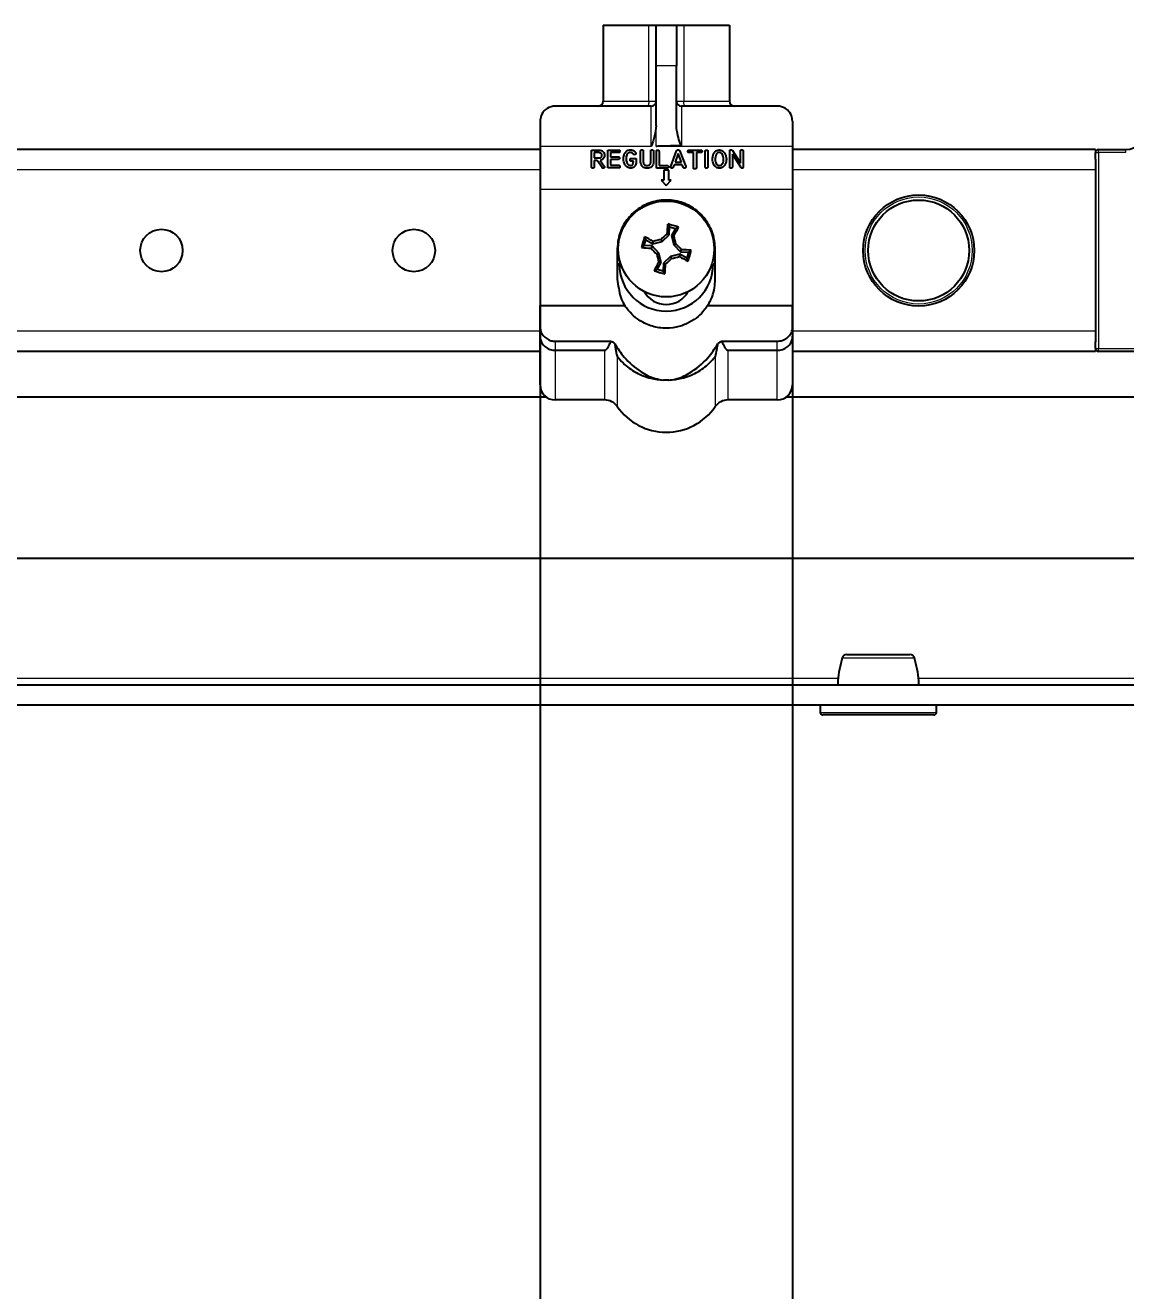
# Model space of a CAD drawing. Header units: millimetres. Extents: x -1085 to 3058, y -2404 to 1219.
# Drawn here: x -532.6 to -423.6, y -1610.3 to -1485 of the extents above; entities that cross this region are included whole.
import ezdxf

# ---------------------------------------------------------------- set-up
doc = ezdxf.new("R2010")
doc.units = ezdxf.units.MM
doc.layers.add('FORMAT', color=7, linetype='Continuous')
doc.styles.add('SLDTEXTSTYLE0', font='TXT', dxfattribs={"width": 0.75})
doc.dimstyles.new('SLDDIMSTYLE0', dxfattribs={"dimtxt": 20, "dimasz": 10, "dimexe": 0, "dimexo": 0.0625, "dimgap": 5, "dimtad": 2, "dimdec": 1, "dimrnd": 1e-09, "dimzin": 12, "dimdsep": 46, "dimtxsty": 'SLDTEXTSTYLE0', "dimsah": 1, "dimcen": 0.09, "dimadec": 0, "dimazin": 3, "dimtfac": 1, "dimtofl": 0, "dimtmove": 0, "dimatfit": 3, "dimfxl": 0, "dimfrac": 2, "dimtolj": 1, "dimtzin": 12, "dimarcsym": 0})

# ---------------------------------------------------------------- blocks, each defined once
blk = doc.blocks.new('_D_6')
at = {"layer": 'FORMAT'}
for p, q in [((-456.59, -1512.78), (-456.59, -1882.81)), ((-346.09, -1552.33), (-346.09, -1882.81)), ((-346.09, -1881.81), (-456.59, -1881.81))]:
    blk.add_line(p, q, dxfattribs=at)
for points in [[(-456.59, -1881.81), (-446.59, -1883.35), (-446.59, -1880.27)], [(-346.09, -1881.81), (-356.09, -1880.27), (-356.09, -1883.35)]]:
    blk.add_solid(points, dxfattribs=at)
at = {"layer": 'FORMAT', "insert": (-434.59, -1856.03), "char_height": 20, "attachment_point": 1, "style": 'SLDTEXTSTYLE0'}
blk.add_mtext('110,5', dxfattribs=at)
blk = doc.blocks.new('_D_7')
at = {"layer": 'FORMAT'}
for p, q in [((-481.59, -1512.78), (-481.59, -1882.81)), ((-456.59, -1512.78), (-456.59, -1882.81)), ((-481.59, -1881.81), (-524.49, -1881.81)), ((-481.59, -1881.81), (-456.59, -1881.81))]:
    blk.add_line(p, q, dxfattribs=at)
for points in [[(-481.59, -1881.81), (-471.59, -1883.35), (-471.59, -1880.27)], [(-456.59, -1881.81), (-466.59, -1880.27), (-466.59, -1883.35)]]:
    blk.add_solid(points, dxfattribs=at)
at = {"layer": 'FORMAT', "insert": (-524.49, -1856.03), "char_height": 20, "attachment_point": 1, "style": 'SLDTEXTSTYLE0'}
blk.add_mtext('25', dxfattribs=at)

msp = doc.modelspace()

# ---------------------------------------------------------------- linework, layer by layer
at = {"color": 7, "linetype": 'Continuous', "lineweight": 25}
for p, q in [((-475.34, -1485.02), (-475.34, -1492.52)), ((-475.34, -1485.02), (-470.81, -1485.02)), ((-470.81, -1485.02), (-470.09, -1485.02)), ((-470.09, -1485.02), (-468.09, -1485.02)), ((-470.09, -1489.02), (-470.09, -1485.02)), ((-468.09, -1485.02), (-468.09, -1489.02)), ((-468.09, -1485.02), (-467.36, -1485.02)), ((-467.36, -1485.02), (-462.84, -1485.02)), ((-462.84, -1485.02), (-462.84, -1492.52)), ((-470.09, -1494.96), (-470.09, -1489.02)), ((-468.09, -1494.96), (-468.09, -1489.02)), ((-470.59, -1493.02), (-480.09, -1493.02)), ((-458.09, -1493.02), (-467.59, -1493.02)), ((-481.59, -1494.52), (-481.59, -1497.02)), ((-456.59, -1494.52), (-456.59, -1497.02)), ((-481.59, -1497.32), (-661.59, -1497.32)), ((-481.59, -1497.02), (-481.59, -1501.27)), ((-476.5, -1499.03), (-476.5, -1497.37)), ((-476.5, -1497.37), (-475.74, -1497.37)), ((-474.89, -1499.14), (-474.89, -1497.37)), ((-474.89, -1497.37), (-473.83, -1497.37)), ((-471.63, -1498.56), (-471.63, -1497.48)), ((-471.37, -1497.48), (-471.37, -1498.56)), ((-470.62, -1498.54), (-470.62, -1497.48)), ((-470.36, -1497.48), (-470.36, -1498.54)), ((-470.07, -1499.17), (-470.07, -1497.51)), ((-469.81, -1497.51), (-469.81, -1498.9)), ((-468.65, -1498.99), (-468.07, -1497.46)), ((-467.75, -1497.48), (-467.16, -1498.99)), ((-466.82, -1497.37), (-465.7, -1497.37)), ((-465.23, -1499.03), (-465.23, -1497.5)), ((-464.96, -1497.5), (-464.96, -1499.03)), ((-462.81, -1499.03), (-462.81, -1497.47)), ((-462.54, -1497.43), (-461.73, -1498.66)), ((-461.73, -1498.66), (-461.73, -1497.48)), ((-461.47, -1497.48), (-461.47, -1499.04)), ((-456.59, -1497.02), (-456.59, -1501.27)), ((-426.59, -1497.32), (-456.59, -1497.32)), ((-426.59, -1497.32), (-426.59, -1497.62)), ((-426.29, -1497.32), (-423.59, -1497.32)), ((-475.74, -1497.63), (-476.23, -1497.63)), ((-476.23, -1497.63), (-476.23, -1498.14)), ((-476.23, -1498.14), (-475.64, -1498.14)), ((-475.94, -1498.4), (-476.23, -1498.4)), ((-476.23, -1498.4), (-476.23, -1499.03)), ((-475.45, -1499.11), (-475.94, -1498.4)), ((-475.64, -1498.4), (-475.23, -1498.97)), ((-473.83, -1497.63), (-474.63, -1497.63)), ((-474.63, -1497.63), (-474.63, -1498.04)), ((-474.63, -1498.04), (-473.88, -1498.04)), ((-473.88, -1498.31), (-474.63, -1498.31)), ((-474.63, -1498.31), (-474.63, -1498.88)), ((-472.35, -1498.47), (-472.56, -1498.47)), ((-472.55, -1498.21), (-472.06, -1498.21)), ((-472.06, -1498.21), (-472.06, -1498.51)), ((-467.91, -1497.7), (-468.22, -1498.57)), ((-468.22, -1498.57), (-467.59, -1498.57)), ((-467.59, -1498.57), (-467.91, -1497.7)), ((-466.4, -1497.63), (-466.82, -1497.63)), ((-466.4, -1499.1), (-466.4, -1497.63)), ((-465.7, -1497.63), (-466.09, -1497.63)), ((-466.09, -1497.63), (-466.09, -1499.1)), ((-461.71, -1499.06), (-462.54, -1497.79)), ((-462.54, -1497.79), (-462.54, -1499.03)), ((-426.59, -1498.26), (-426.59, -1497.62)), ((-426.59, -1498.26), (-426.59, -1499.32)), ((-473.83, -1499.14), (-474.89, -1499.14)), ((-474.63, -1498.88), (-473.83, -1498.88)), ((-469.01, -1499.17), (-470.07, -1499.17)), ((-469.81, -1498.9), (-469.01, -1498.9)), ((-469.34, -1499.37), (-469.34, -1500.37)), ((-468.84, -1499.37), (-469.34, -1499.37)), ((-468.84, -1500.37), (-468.84, -1499.37)), ((-468.31, -1498.83), (-468.4, -1499.08)), ((-467.5, -1498.83), (-468.31, -1498.83)), ((-467.4, -1499.07), (-467.5, -1498.83)), ((-426.59, -1499.32), (-426.59, -1515.32)), ((-481.59, -1501.27), (-481.59, -1512.77)), ((-469.59, -1500.37), (-469.09, -1500.87)), ((-469.34, -1500.37), (-469.59, -1500.37)), ((-469.09, -1500.87), (-468.59, -1500.37)), ((-468.59, -1500.37), (-468.84, -1500.37)), ((-456.59, -1501.27), (-456.59, -1512.77)), ((-468.76, -1504.96), (-468.95, -1504.7)), ((-468.79, -1505.76), (-468.76, -1504.96)), ((-468.76, -1504.96), (-468.18, -1505.13)), ((-468.18, -1505.13), (-467.87, -1505.01)), ((-471.29, -1506.84), (-471.12, -1506.26)), ((-471.12, -1506.26), (-471.24, -1505.96)), ((-471.12, -1506.26), (-470.43, -1506.66)), ((-469.49, -1506.43), (-469.61, -1506.22)), ((-469.49, -1506.43), (-468.79, -1505.76)), ((-468.79, -1505.76), (-469.01, -1505.66)), ((-468.18, -1505.13), (-468.58, -1505.82)), ((-468.58, -1505.82), (-468.35, -1506.76)), ((-468.58, -1505.82), (-468.34, -1505.86)), ((-473.94, -1507.17), (-473.94, -1510.17)), ((-471.29, -1506.84), (-471.55, -1507.03)), ((-470.49, -1506.87), (-471.29, -1506.84)), ((-470.49, -1506.87), (-470.59, -1507.09)), ((-469.82, -1507.57), (-470.49, -1506.87)), ((-470.43, -1506.66), (-470.4, -1506.42)), ((-470.43, -1506.66), (-469.49, -1506.43)), ((-468.35, -1506.76), (-468.14, -1506.65)), ((-468.35, -1506.76), (-467.68, -1507.46)), ((-467.68, -1507.46), (-467.58, -1507.24)), ((-467.68, -1507.46), (-466.88, -1507.5)), ((-466.88, -1507.5), (-467.05, -1508.08)), ((-466.88, -1507.5), (-466.62, -1507.31)), ((-464.24, -1510.17), (-464.24, -1507.17)), ((-473.74, -1508.67), (-473.94, -1508.67)), ((-469.82, -1507.57), (-470.03, -1507.69)), ((-469.99, -1509.2), (-469.59, -1508.51)), ((-469.59, -1508.51), (-469.83, -1508.48)), ((-469.59, -1508.51), (-469.82, -1507.57)), ((-469.38, -1508.58), (-469.41, -1509.37)), ((-468.68, -1507.9), (-469.38, -1508.58)), ((-469.38, -1508.58), (-469.16, -1508.68)), ((-467.74, -1507.67), (-468.68, -1507.9)), ((-468.68, -1507.9), (-468.57, -1508.12)), ((-467.74, -1507.67), (-467.77, -1507.92)), ((-467.05, -1508.08), (-467.74, -1507.67)), ((-467.05, -1508.08), (-466.93, -1508.38)), ((-464.24, -1508.67), (-464.44, -1508.67)), ((-469.99, -1509.2), (-470.3, -1509.32)), ((-469.41, -1509.37), (-469.99, -1509.2)), ((-469.41, -1509.37), (-469.22, -1509.64)), ((-481.59, -1514.91), (-481.59, -1512.77)), ((-481.59, -1512.77), (-473.18, -1512.77)), ((-465, -1512.77), (-456.59, -1512.77)), ((-456.59, -1514.91), (-456.59, -1512.77)), ((-481.59, -1515.82), (-481.59, -1514.91)), ((-456.59, -1514.91), (-456.59, -1515.82)), ((-481.59, -1520.62), (-481.59, -1515.82)), ((-480.09, -1516.31), (-474.57, -1516.31)), ((-463.61, -1516.31), (-458.09, -1516.31)), ((-456.59, -1515.82), (-456.59, -1520.62)), ((-426.59, -1515.32), (-426.59, -1516.37)), ((-481.59, -1517.32), (-661.59, -1517.32)), ((-480.09, -1517.2), (-475.18, -1517.2)), ((-463, -1517.2), (-458.09, -1517.2)), ((-426.59, -1517.32), (-456.59, -1517.32)), ((-426.59, -1517.02), (-426.59, -1516.37)), ((-426.59, -1517.02), (-426.59, -1517.32)), ((-401.89, -1517.32), (-426.29, -1517.32)), ((-687.09, -1521.82), (-480.99, -1521.82)), ((-475.18, -1522.12), (-480.09, -1522.12)), ((-458.09, -1522.12), (-463, -1522.12)), ((-457.19, -1521.82), (-362.21, -1521.82)), ((-354.09, -1537.82), (-687.09, -1537.82)), ((-738.79, -1550.32), (-348.39, -1550.32)), ((-738.79, -1552.32), (-348.39, -1552.32)), ((-453.84, -1552.32), (-453.84, -1553.07)), ((-442.34, -1553.07), (-442.34, -1552.32)), ((-442.59, -1553.32), (-453.59, -1553.32))]:
    msp.add_line(p, q, dxfattribs=at)
at = {"color": 8, "linetype": 'Continuous', "lineweight": 18}
for p, q in [((-470.81, -1492.52), (-470.81, -1485.02)), ((-467.36, -1485.02), (-467.36, -1492.52)), ((-468.09, -1489.02), (-470.09, -1489.02)), ((-475.34, -1492.52), (-470.81, -1492.52)), ((-470.81, -1492.52), (-470.09, -1492.52)), ((-470.59, -1497.02), (-470.59, -1493.02)), ((-468.09, -1492.52), (-467.36, -1492.52)), ((-467.59, -1493.02), (-467.59, -1496.95)), ((-467.36, -1492.52), (-462.84, -1492.52)), ((-470.09, -1497.02), (-470.09, -1494.96)), ((-470.59, -1497.02), (-481.59, -1497.02)), ((-456.59, -1497.02), (-470.09, -1497.02)), ((-426.29, -1497.62), (-426.29, -1497.32)), ((-423.59, -1497.32), (-423.59, -1497.62)), ((-426.59, -1497.62), (-426.29, -1497.62)), ((-423.59, -1497.62), (-426.29, -1497.62)), ((-426.29, -1497.62), (-426.29, -1517.02)), ((-481.59, -1499.32), (-661.59, -1499.32)), ((-426.59, -1499.32), (-456.59, -1499.32)), ((-456.59, -1501.27), (-481.59, -1501.27)), ((-481.59, -1515.32), (-661.59, -1515.32)), ((-480.09, -1516.31), (-480.09, -1517.2)), ((-458.09, -1517.2), (-458.09, -1516.31)), ((-426.59, -1515.32), (-456.59, -1515.32)), ((-480.09, -1517.2), (-480.09, -1522.12)), ((-475.18, -1522.12), (-475.18, -1517.2)), ((-463, -1517.2), (-463, -1522.12)), ((-458.09, -1522.12), (-458.09, -1517.2)), ((-426.59, -1517.02), (-426.29, -1517.02)), ((-426.29, -1517.02), (-401.89, -1517.02)), ((-426.29, -1517.32), (-426.29, -1517.02)), ((-473.94, -1517.8), (-473.94, -1522.77)), ((-464.23, -1522.77), (-464.23, -1517.8)), ((-452.06, -1549.72), (-635.11, -1549.72)), ((-348.69, -1549.72), (-444.11, -1549.72)), ((-453.84, -1553.07), (-442.34, -1553.07))]:
    msp.add_line(p, q, dxfattribs=at)
at = {"color": 8, "linetype": 'Continuous', "lineweight": 18, "flags": 128}
for points in [[(-470.81, -1492.52), (-470.81, -1492.62), (-470.82, -1492.71), (-470.84, -1492.8), (-470.85, -1492.87), (-470.87, -1492.93), (-470.9, -1492.98), (-470.92, -1493.01), (-470.95, -1493.02)], [(-467.23, -1493.02), (-467.25, -1493.01), (-467.28, -1492.98), (-467.3, -1492.93), (-467.32, -1492.87), (-467.34, -1492.8), (-467.35, -1492.71), (-467.36, -1492.62), (-467.36, -1492.52)]]:
    msp.add_lwpolyline(points, dxfattribs=at)
at = {"color": 7, "linetype": 'Continuous', "lineweight": 25}
for centre, radius in [((-469.09, -1507.17), 4.75), ((-444.09, -1507.32), 5.5), ((-444.09, -1507.32), 5), ((-519.09, -1507.32), 2.1), ((-494.09, -1507.32), 2.1)]:
    msp.add_circle(centre, radius, dxfattribs=at)
at = {"color": 8, "linetype": 'Continuous', "lineweight": 18}
msp.add_circle((-444.09, -1507.32), 5.3, dxfattribs=at)
at = {"color": 7, "linetype": 'Continuous', "lineweight": 25}
for centre, radius, start, end in [((-475.84, -1492.52), 0.5, 270, 0), ((-470.59, -1492.52), 0.5, 270, 0), ((-467.59, -1492.52), 0.5, 180, 270), ((-462.34, -1492.52), 0.5, 180, 270), ((-423.59, -1495.32), 2, 270, 0), ((-426.29, -1497.62), 0.3, 90, 180), ((-400.09, -1509.73), 69.05, 175.8232, 176.6231), ((-489.38, -1576.73), 74.88, 73.3093, 74.166), ((-528.64, -1472.23), 69.05, 330.8523, 331.6521), ((-399.52, -1527.46), 74.88, 163.3093, 164.166), ((-504.03, -1566.72), 69.05, 60.8523, 61.6521), ((-451.38, -1579.6), 75.61, 103.9464, 104.5642), ((-417.53, -1561.04), 75.61, 132.9111, 133.5289), ((-541.52, -1524.87), 75.61, 13.9464, 14.5642), ((-466.53, -1438.17), 69.05, 265.8232, 266.6231), ((-415.22, -1455.61), 75.61, 222.9111, 223.5289), ((-522.96, -1558.72), 75.61, 42.9111, 43.5289), ((-471.65, -1576.17), 69.05, 85.8232, 86.6231), ((-538.65, -1486.88), 74.88, 343.3093, 344.166), ((-469.09, -1508.67), 4.65, 180, 0), ((-409.53, -1542.11), 69.05, 150.8523, 151.6521), ((-396.65, -1489.47), 75.61, 193.9464, 194.5642), ((-538.09, -1504.61), 69.05, 355.8232, 356.6231), ((-520.64, -1453.3), 75.61, 312.9111, 313.5289), ((-486.79, -1434.74), 75.61, 283.9464, 284.5642), ((-434.15, -1447.61), 69.05, 240.8523, 241.6521), ((-448.79, -1437.6), 74.88, 253.3093, 254.166), ((-469.09, -1510.17), 2.5, 209.1291, 330.7764), ((-426.29, -1517.02), 0.3, 180, 270), ((-480.09, -1520.62), 1.5, 180, 270), ((-458.09, -1520.62), 1.5, 270, 0), ((-475.18, -1523.62), 1.5, 34.5604, 90), ((-463, -1523.62), 1.5, 90, 145.4396), ((-469.09, -1519.42), 5.9, 214.5604, 325.4396), ((-451.2, -1547.82), 0.5, 89.9982, 165.4001), ((-444.97, -1547.82), 0.5, 15.316, 90.0228), ((-453.59, -1553.07), 0.25, 180, 270), ((-442.59, -1553.07), 0.25, 270, 0)]:
    msp.add_arc(centre, radius, start, end, dxfattribs=at)
msp.add_ellipse((14959.09, -1497.02), major_axis=(15429.18, 0), ratio=0.000259, start_param=3.123591, end_param=3.141593, dxfattribs=at)
for points, knots in [([(-480.09, -1493.02), (-480.09, -1493.02), (-480.16, -1493.02), (-480.51, -1493.04), (-481.04, -1493.28), (-481.51, -1493.86), (-481.56, -1494.33), (-481.59, -1494.52)], [0, 0, 0, 0, 0.003231, 0.101221, 0.514725, 0.80586, 1, 1, 1, 1]), ([(-456.59, -1494.52), (-456.61, -1494.33), (-456.67, -1493.86), (-457.14, -1493.28), (-457.67, -1493.04), (-458.02, -1493.02), (-458.09, -1493.02), (-458.09, -1493.02)], [0, 0, 0, 0, 0.19414, 0.485275, 0.898779, 0.996769, 1, 1, 1, 1]), ([(-470.09, -1494.96), (-470.13, -1495.29), (-470.21, -1496), (-470.46, -1496.66), (-470.59, -1497.01), (-470.59, -1497.02)], [0, 0, 0, 0, 0.475461, 0.994056, 1, 1, 1, 1]), ([(-467.59, -1496.95), (-467.59, -1496.95), (-467.59, -1496.95), (-467.6, -1496.94), (-467.61, -1496.92), (-467.65, -1496.84), (-467.77, -1496.51), (-467.99, -1495.88), (-468.05, -1495.28), (-468.09, -1494.96)], [0, 0, 0, 0, 0.00167, 0.003889, 0.009531, 0.034361, 0.132751, 0.526214, 1, 1, 1, 1]), ([(-475.74, -1497.37), (-475.66, -1497.38), (-475.52, -1497.39), (-475.41, -1497.47), (-475.37, -1497.51)], [0, 0, 0, 0, 0.559747, 1, 1, 1, 1]), ([(-475.37, -1497.51), (-475.31, -1497.57), (-475.22, -1497.68), (-475.21, -1497.83), (-475.2, -1497.89)], [0, 0, 0, 0, 0.558947, 1, 1, 1, 1]), ([(-473.83, -1497.37), (-473.8, -1497.37), (-473.76, -1497.37), (-473.7, -1497.4), (-473.68, -1497.45), (-473.67, -1497.49), (-473.67, -1497.5)], [0, 0, 0, 0, 0.280872, 0.559701, 0.779382, 1, 1, 1, 1]), ([(-473.67, -1497.5), (-473.68, -1497.52), (-473.68, -1497.57), (-473.74, -1497.63), (-473.79, -1497.63), (-473.83, -1497.63)], [0, 0, 0, 0, 0.281053, 0.559663, 1, 1, 1, 1]), ([(-473.13, -1497.6), (-473.06, -1497.52), (-472.92, -1497.37), (-472.73, -1497.35), (-472.64, -1497.35)], [0, 0, 0, 0, 0.5592171, 1, 1, 1, 1]), ([(-472.64, -1497.35), (-472.57, -1497.35), (-472.45, -1497.35), (-472.34, -1497.41), (-472.29, -1497.44)], [0, 0, 0, 0, 0.560514, 1, 1, 1, 1]), ([(-472.29, -1497.44), (-472.26, -1497.47), (-472.19, -1497.52), (-472.15, -1497.59), (-472.13, -1497.62)], [0, 0, 0, 0, 0.559542, 1, 1, 1, 1]), ([(-471.63, -1497.48), (-471.63, -1497.46), (-471.63, -1497.42), (-471.6, -1497.37), (-471.55, -1497.35), (-471.52, -1497.35), (-471.51, -1497.35)], [0, 0, 0, 0, 0.280849, 0.55949, 0.779158, 1, 1, 1, 1]), ([(-471.51, -1497.35), (-471.49, -1497.35), (-471.45, -1497.35), (-471.39, -1497.38), (-471.37, -1497.43), (-471.37, -1497.46), (-471.37, -1497.48)], [0, 0, 0, 0, 0.2809103, 0.559174, 0.7791663, 1, 1, 1, 1]), ([(-470.62, -1497.48), (-470.62, -1497.46), (-470.62, -1497.42), (-470.59, -1497.37), (-470.55, -1497.35), (-470.52, -1497.35), (-470.5, -1497.35)], [0, 0, 0, 0, 0.2809002, 0.5594983, 0.7791483, 1, 1, 1, 1]), ([(-470.5, -1497.35), (-470.48, -1497.35), (-470.44, -1497.35), (-470.39, -1497.38), (-470.36, -1497.43), (-470.36, -1497.46), (-470.36, -1497.48)], [0, 0, 0, 0, 0.280888, 0.559023, 0.779155, 1, 1, 1, 1]), ([(-470.07, -1497.51), (-470.07, -1497.49), (-470.07, -1497.45), (-470.04, -1497.4), (-470, -1497.37), (-469.97, -1497.37), (-469.95, -1497.37)], [0, 0, 0, 0, 0.2809124, 0.5594047, 0.7791083, 1, 1, 1, 1]), ([(-469.95, -1497.37), (-469.93, -1497.37), (-469.89, -1497.37), (-469.83, -1497.41), (-469.81, -1497.46), (-469.81, -1497.49), (-469.81, -1497.51)], [0, 0, 0, 0, 0.280813, 0.559099, 0.77917, 1, 1, 1, 1]), ([(-468.07, -1497.46), (-468.07, -1497.44), (-468.05, -1497.4), (-468, -1497.36), (-467.96, -1497.35), (-467.93, -1497.35)], [0, 0, 0, 0, 0.281465, 0.561772, 1, 1, 1, 1]), ([(-467.93, -1497.35), (-467.9, -1497.35), (-467.86, -1497.35), (-467.79, -1497.39), (-467.77, -1497.44), (-467.75, -1497.48)], [0, 0, 0, 0, 0.281226, 0.561522, 1, 1, 1, 1]), ([(-466.95, -1497.5), (-466.95, -1497.48), (-466.95, -1497.44), (-466.92, -1497.39), (-466.87, -1497.37), (-466.83, -1497.37), (-466.82, -1497.37)], [0, 0, 0, 0, 0.280713, 0.558701, 0.779045, 1, 1, 1, 1]), ([(-466.82, -1497.63), (-466.84, -1497.63), (-466.88, -1497.63), (-466.93, -1497.6), (-466.95, -1497.55), (-466.95, -1497.52), (-466.95, -1497.5)], [0, 0, 0, 0, 0.28076, 0.558821, 0.778915, 1, 1, 1, 1]), ([(-465.7, -1497.37), (-465.68, -1497.37), (-465.63, -1497.37), (-465.58, -1497.4), (-465.54, -1497.45), (-465.54, -1497.48), (-465.54, -1497.5)], [0, 0, 0, 0, 0.280951, 0.559967, 0.779431, 1, 1, 1, 1]), ([(-465.54, -1497.5), (-465.54, -1497.52), (-465.55, -1497.57), (-465.61, -1497.63), (-465.66, -1497.63), (-465.7, -1497.63)], [0, 0, 0, 0, 0.281019, 0.559679, 1, 1, 1, 1]), ([(-465.23, -1497.5), (-465.23, -1497.48), (-465.23, -1497.44), (-465.2, -1497.4), (-465.15, -1497.37), (-465.12, -1497.37), (-465.11, -1497.37)], [0, 0, 0, 0, 0.280828, 0.559417, 0.779393, 1, 1, 1, 1]), ([(-465.11, -1497.37), (-465.09, -1497.37), (-465.05, -1497.37), (-464.99, -1497.4), (-464.97, -1497.45), (-464.97, -1497.49), (-464.96, -1497.5)], [0, 0, 0, 0, 0.280765, 0.559178, 0.779175, 1, 1, 1, 1]), ([(-464.34, -1497.64), (-464.27, -1497.55), (-464.15, -1497.39), (-463.95, -1497.36), (-463.86, -1497.35)], [0, 0, 0, 0, 0.560137, 1, 1, 1, 1]), ([(-463.86, -1497.35), (-463.8, -1497.35), (-463.68, -1497.36), (-463.49, -1497.45), (-463.39, -1497.57), (-463.33, -1497.64)], [0, 0, 0, 0, 0.280496, 0.560765, 1, 1, 1, 1]), ([(-462.81, -1497.47), (-462.81, -1497.45), (-462.8, -1497.42), (-462.78, -1497.37), (-462.73, -1497.35), (-462.7, -1497.35), (-462.69, -1497.35)], [0, 0, 0, 0, 0.280941, 0.5591137, 0.7790892, 1, 1, 1, 1]), ([(-462.69, -1497.35), (-462.67, -1497.35), (-462.64, -1497.35), (-462.58, -1497.37), (-462.55, -1497.41), (-462.54, -1497.43)], [0, 0, 0, 0, 0.280638, 0.560877, 1, 1, 1, 1]), ([(-461.73, -1497.48), (-461.73, -1497.46), (-461.73, -1497.42), (-461.7, -1497.37), (-461.65, -1497.35), (-461.62, -1497.35), (-461.61, -1497.35)], [0, 0, 0, 0, 0.280888, 0.559482, 0.77927, 1, 1, 1, 1]), ([(-461.61, -1497.35), (-461.59, -1497.35), (-461.55, -1497.35), (-461.49, -1497.38), (-461.47, -1497.43), (-461.47, -1497.46), (-461.47, -1497.48)], [0, 0, 0, 0, 0.280836, 0.55925, 0.779182, 1, 1, 1, 1]), ([(-475.55, -1497.7), (-475.58, -1497.68), (-475.64, -1497.64), (-475.71, -1497.64), (-475.74, -1497.63)], [0, 0, 0, 0, 0.559136, 1, 1, 1, 1]), ([(-475.64, -1498.14), (-475.62, -1498.13), (-475.58, -1498.13), (-475.55, -1498.1), (-475.54, -1498.09)], [0, 0, 0, 0, 0.558174, 1, 1, 1, 1]), ([(-475.4, -1498.31), (-475.44, -1498.34), (-475.51, -1498.39), (-475.6, -1498.4), (-475.64, -1498.4)], [0, 0, 0, 0, 0.56031, 1, 1, 1, 1]), ([(-475.46, -1497.9), (-475.47, -1497.85), (-475.47, -1497.78), (-475.52, -1497.73), (-475.55, -1497.7)], [0, 0, 0, 0, 0.5596918, 1, 1, 1, 1]), ([(-475.54, -1498.09), (-475.53, -1498.08), (-475.5, -1498.05), (-475.47, -1497.98), (-475.47, -1497.93), (-475.46, -1497.9)], [0, 0, 0, 0, 0.279917, 0.56006, 1, 1, 1, 1]), ([(-475.2, -1497.89), (-475.21, -1497.99), (-475.23, -1498.15), (-475.35, -1498.26), (-475.4, -1498.31)], [0, 0, 0, 0, 0.559457, 1, 1, 1, 1]), ([(-473.88, -1498.04), (-473.86, -1498.04), (-473.81, -1498.04), (-473.76, -1498.07), (-473.73, -1498.12), (-473.73, -1498.16), (-473.72, -1498.17)], [0, 0, 0, 0, 0.280945, 0.559897, 0.779525, 1, 1, 1, 1]), ([(-473.72, -1498.17), (-473.73, -1498.2), (-473.73, -1498.24), (-473.79, -1498.3), (-473.84, -1498.3), (-473.88, -1498.31)], [0, 0, 0, 0, 0.281099, 0.559768, 1, 1, 1, 1]), ([(-473.33, -1498.27), (-473.32, -1498.14), (-473.31, -1497.89), (-473.19, -1497.69), (-473.13, -1497.6)], [0, 0, 0, 0, 0.56034, 1, 1, 1, 1]), ([(-473.14, -1498.88), (-473.2, -1498.77), (-473.31, -1498.58), (-473.33, -1498.37), (-473.33, -1498.27)], [0, 0, 0, 0, 0.5593467, 1, 1, 1, 1]), ([(-472.65, -1497.61), (-472.69, -1497.61), (-472.76, -1497.62), (-472.89, -1497.7), (-473.04, -1497.91), (-473.06, -1498.13), (-473.07, -1498.27)], [0, 0, 0, 0, 0.125332, 0.250695, 0.500738, 1, 1, 1, 1]), ([(-473.07, -1498.27), (-473.06, -1498.36), (-473.05, -1498.51), (-472.98, -1498.64), (-472.95, -1498.7)], [0, 0, 0, 0, 0.55998, 1, 1, 1, 1]), ([(-472.95, -1498.7), (-472.9, -1498.76), (-472.82, -1498.87), (-472.68, -1498.89), (-472.62, -1498.9)], [0, 0, 0, 0, 0.5608576, 1, 1, 1, 1]), ([(-472.68, -1498.34), (-472.68, -1498.32), (-472.68, -1498.28), (-472.65, -1498.23), (-472.6, -1498.21), (-472.57, -1498.21), (-472.55, -1498.21)], [0, 0, 0, 0, 0.280637, 0.55889, 0.779144, 1, 1, 1, 1]), ([(-472.56, -1498.47), (-472.58, -1498.47), (-472.61, -1498.47), (-472.66, -1498.44), (-472.68, -1498.39), (-472.68, -1498.36), (-472.68, -1498.34)], [0, 0, 0, 0, 0.280664, 0.558735, 0.779002, 1, 1, 1, 1]), ([(-472.46, -1497.66), (-472.5, -1497.64), (-472.56, -1497.61), (-472.62, -1497.61), (-472.65, -1497.61)], [0, 0, 0, 0, 0.558634, 1, 1, 1, 1]), ([(-472.62, -1498.9), (-472.59, -1498.9), (-472.53, -1498.9), (-472.44, -1498.85), (-472.4, -1498.78), (-472.39, -1498.74)], [0, 0, 0, 0, 0.281265, 0.561609, 1, 1, 1, 1]), ([(-472.36, -1497.77), (-472.38, -1497.75), (-472.41, -1497.71), (-472.44, -1497.67), (-472.46, -1497.66)], [0, 0, 0, 0, 0.560467, 1, 1, 1, 1]), ([(-472.39, -1498.74), (-472.37, -1498.69), (-472.35, -1498.6), (-472.35, -1498.51), (-472.35, -1498.47)], [0, 0, 0, 0, 0.559597, 1, 1, 1, 1]), ([(-472.25, -1497.83), (-472.27, -1497.83), (-472.32, -1497.82), (-472.35, -1497.79), (-472.36, -1497.77)], [0, 0, 0, 0, 0.558039, 1, 1, 1, 1]), ([(-472.06, -1498.51), (-472.07, -1498.62), (-472.08, -1498.82), (-472.21, -1498.98), (-472.27, -1499.04)], [0, 0, 0, 0, 0.560493, 1, 1, 1, 1]), ([(-472.1, -1497.71), (-472.1, -1497.73), (-472.11, -1497.77), (-472.15, -1497.81), (-472.2, -1497.83), (-472.23, -1497.83), (-472.25, -1497.83)], [0, 0, 0, 0, 0.277709, 0.558209, 0.77892, 1, 1, 1, 1]), ([(-472.13, -1497.62), (-472.12, -1497.64), (-472.1, -1497.66), (-472.1, -1497.69), (-472.1, -1497.71)], [0, 0, 0, 0, 0.560691, 1, 1, 1, 1]), ([(-471.41, -1499.03), (-471.48, -1498.96), (-471.61, -1498.82), (-471.62, -1498.64), (-471.63, -1498.56)], [0, 0, 0, 0, 0.558332, 1, 1, 1, 1]), ([(-471.37, -1498.56), (-471.36, -1498.62), (-471.35, -1498.72), (-471.28, -1498.8), (-471.25, -1498.83)], [0, 0, 0, 0, 0.560313, 1, 1, 1, 1]), ([(-470.99, -1498.9), (-470.94, -1498.9), (-470.83, -1498.89), (-470.69, -1498.8), (-470.63, -1498.67), (-470.62, -1498.59), (-470.62, -1498.54)], [0, 0, 0, 0, 0.280935, 0.559487, 0.779245, 1, 1, 1, 1]), ([(-470.36, -1498.54), (-470.36, -1498.64), (-470.38, -1498.82), (-470.54, -1499.04), (-470.76, -1499.14), (-470.9, -1499.16), (-470.97, -1499.17)], [0, 0, 0, 0, 0.280416, 0.558636, 0.778958, 1, 1, 1, 1]), ([(-464.51, -1498.27), (-464.5, -1498.14), (-464.49, -1497.92), (-464.39, -1497.73), (-464.34, -1497.64)], [0, 0, 0, 0, 0.5599138, 1, 1, 1, 1]), ([(-464.33, -1498.89), (-464.39, -1498.78), (-464.49, -1498.58), (-464.5, -1498.36), (-464.51, -1498.27)], [0, 0, 0, 0, 0.559149, 1, 1, 1, 1]), ([(-464.15, -1497.81), (-464.18, -1497.9), (-464.24, -1498.04), (-464.24, -1498.2), (-464.25, -1498.27)], [0, 0, 0, 0, 0.559075, 1, 1, 1, 1]), ([(-464.25, -1498.27), (-464.24, -1498.35), (-464.24, -1498.51), (-464.17, -1498.65), (-464.14, -1498.71)], [0, 0, 0, 0, 0.560273, 1, 1, 1, 1]), ([(-463.86, -1497.61), (-463.9, -1497.61), (-463.97, -1497.62), (-464.07, -1497.69), (-464.12, -1497.77), (-464.15, -1497.81)], [0, 0, 0, 0, 0.279832, 0.559843, 1, 1, 1, 1]), ([(-464.14, -1498.71), (-464.1, -1498.77), (-464.02, -1498.88), (-463.89, -1498.9), (-463.83, -1498.9)], [0, 0, 0, 0, 0.5605673, 1, 1, 1, 1]), ([(-463.52, -1497.81), (-463.57, -1497.75), (-463.66, -1497.64), (-463.8, -1497.62), (-463.86, -1497.61)], [0, 0, 0, 0, 0.559596, 1, 1, 1, 1]), ([(-463.83, -1498.9), (-463.8, -1498.9), (-463.72, -1498.9), (-463.6, -1498.83), (-463.54, -1498.76), (-463.51, -1498.71)], [0, 0, 0, 0, 0.280435, 0.560605, 1, 1, 1, 1]), ([(-463.41, -1498.27), (-463.41, -1498.18), (-463.42, -1498.02), (-463.49, -1497.88), (-463.52, -1497.81)], [0, 0, 0, 0, 0.560046, 1, 1, 1, 1]), ([(-463.51, -1498.71), (-463.48, -1498.63), (-463.41, -1498.49), (-463.41, -1498.33), (-463.41, -1498.27)], [0, 0, 0, 0, 0.559133, 1, 1, 1, 1]), ([(-463.33, -1497.64), (-463.27, -1497.75), (-463.16, -1497.95), (-463.15, -1498.17), (-463.14, -1498.27)], [0, 0, 0, 0, 0.559312, 1, 1, 1, 1]), ([(-463.14, -1498.27), (-463.15, -1498.39), (-463.16, -1498.61), (-463.27, -1498.8), (-463.32, -1498.89)], [0, 0, 0, 0, 0.559865, 1, 1, 1, 1]), ([(-476.38, -1499.17), (-476.39, -1499.17), (-476.43, -1499.16), (-476.48, -1499.13), (-476.49, -1499.08), (-476.49, -1499.05), (-476.5, -1499.03)], [0, 0, 0, 0, 0.2804367, 0.5582807, 0.7788987, 1, 1, 1, 1]), ([(-476.23, -1499.03), (-476.23, -1499.05), (-476.24, -1499.1), (-476.27, -1499.15), (-476.33, -1499.17), (-476.36, -1499.17), (-476.38, -1499.17)], [0, 0, 0, 0, 0.280498, 0.558325, 0.778868, 1, 1, 1, 1]), ([(-475.35, -1499.17), (-475.36, -1499.17), (-475.39, -1499.17), (-475.42, -1499.15), (-475.44, -1499.13), (-475.45, -1499.11)], [0, 0, 0, 0, 0.28022, 0.561305, 1, 1, 1, 1]), ([(-475.2, -1499.04), (-475.2, -1499.06), (-475.21, -1499.1), (-475.26, -1499.14), (-475.3, -1499.17), (-475.34, -1499.17), (-475.35, -1499.17)], [0, 0, 0, 0, 0.278138, 0.5585442, 0.7791606, 1, 1, 1, 1]), ([(-475.23, -1498.97), (-475.22, -1498.98), (-475.21, -1499), (-475.2, -1499.03), (-475.2, -1499.04)], [0, 0, 0, 0, 0.561079, 1, 1, 1, 1]), ([(-473.83, -1498.88), (-473.81, -1498.88), (-473.76, -1498.88), (-473.71, -1498.91), (-473.68, -1498.96), (-473.67, -1499), (-473.67, -1499.01)], [0, 0, 0, 0, 0.280912, 0.559714, 0.779499, 1, 1, 1, 1]), ([(-473.67, -1499.01), (-473.68, -1499.03), (-473.68, -1499.08), (-473.73, -1499.14), (-473.79, -1499.14), (-473.83, -1499.14)], [0, 0, 0, 0, 0.281214, 0.559901, 1, 1, 1, 1]), ([(-472.61, -1499.17), (-472.67, -1499.16), (-472.79, -1499.15), (-472.98, -1499.06), (-473.08, -1498.95), (-473.14, -1498.88)], [0, 0, 0, 0, 0.2803143, 0.5605072, 1, 1, 1, 1]), ([(-472.27, -1499.04), (-472.33, -1499.08), (-472.43, -1499.16), (-472.56, -1499.16), (-472.61, -1499.17)], [0, 0, 0, 0, 0.558998, 1, 1, 1, 1]), ([(-470.97, -1499.17), (-471.06, -1499.17), (-471.22, -1499.16), (-471.36, -1499.07), (-471.41, -1499.03)], [0, 0, 0, 0, 0.55925, 1, 1, 1, 1]), ([(-471.25, -1498.83), (-471.2, -1498.85), (-471.12, -1498.9), (-471.03, -1498.9), (-470.99, -1498.9)], [0, 0, 0, 0, 0.559441, 1, 1, 1, 1]), ([(-469.01, -1498.9), (-468.99, -1498.91), (-468.94, -1498.91), (-468.89, -1498.93), (-468.86, -1498.98), (-468.86, -1499.02), (-468.86, -1499.04)], [0, 0, 0, 0, 0.280855, 0.559718, 0.779518, 1, 1, 1, 1]), ([(-468.86, -1499.04), (-468.86, -1499.06), (-468.86, -1499.1), (-468.92, -1499.16), (-468.97, -1499.17), (-469.01, -1499.17)], [0, 0, 0, 0, 0.281266, 0.560078, 1, 1, 1, 1]), ([(-468.66, -1499.04), (-468.66, -1499.03), (-468.65, -1499.02), (-468.65, -1499), (-468.65, -1498.99)], [0, 0, 0, 0, 0.559504, 1, 1, 1, 1]), ([(-468.53, -1499.17), (-468.55, -1499.17), (-468.59, -1499.16), (-468.63, -1499.13), (-468.65, -1499.09), (-468.66, -1499.06), (-468.66, -1499.04)], [0, 0, 0, 0, 0.279579, 0.559194, 0.779582, 1, 1, 1, 1]), ([(-468.4, -1499.08), (-468.41, -1499.09), (-468.42, -1499.12), (-468.47, -1499.16), (-468.51, -1499.17), (-468.53, -1499.17)], [0, 0, 0, 0, 0.28077, 0.560807, 1, 1, 1, 1]), ([(-467.29, -1499.17), (-467.31, -1499.17), (-467.34, -1499.16), (-467.38, -1499.13), (-467.4, -1499.1), (-467.4, -1499.07)], [0, 0, 0, 0, 0.280695, 0.560335, 1, 1, 1, 1]), ([(-467.15, -1499.04), (-467.15, -1499.06), (-467.16, -1499.1), (-467.2, -1499.14), (-467.25, -1499.17), (-467.28, -1499.17), (-467.29, -1499.17)], [0, 0, 0, 0, 0.278517, 0.558613, 0.779333, 1, 1, 1, 1]), ([(-467.16, -1498.99), (-467.15, -1499), (-467.15, -1499.02), (-467.15, -1499.04), (-467.15, -1499.04)], [0, 0, 0, 0, 0.560081, 1, 1, 1, 1]), ([(-466.26, -1499.24), (-466.28, -1499.24), (-466.32, -1499.24), (-466.38, -1499.2), (-466.4, -1499.15), (-466.4, -1499.12), (-466.4, -1499.1)], [0, 0, 0, 0, 0.2808221, 0.5590594, 0.7790938, 1, 1, 1, 1]), ([(-466.09, -1499.1), (-466.09, -1499.13), (-466.1, -1499.17), (-466.16, -1499.24), (-466.22, -1499.24), (-466.26, -1499.24)], [0, 0, 0, 0, 0.280801, 0.559621, 1, 1, 1, 1]), ([(-465.11, -1499.17), (-465.13, -1499.17), (-465.17, -1499.16), (-465.21, -1499.13), (-465.23, -1499.08), (-465.23, -1499.05), (-465.23, -1499.03)], [0, 0, 0, 0, 0.280437, 0.558281, 0.778899, 1, 1, 1, 1]), ([(-464.96, -1499.03), (-464.97, -1499.06), (-464.97, -1499.1), (-465.01, -1499.15), (-465.06, -1499.17), (-465.09, -1499.17), (-465.11, -1499.17)], [0, 0, 0, 0, 0.2805181, 0.5582997, 0.7787354, 1, 1, 1, 1]), ([(-463.83, -1499.17), (-463.89, -1499.16), (-464, -1499.16), (-464.18, -1499.07), (-464.27, -1498.95), (-464.33, -1498.89)], [0, 0, 0, 0, 0.280367, 0.560574, 1, 1, 1, 1]), ([(-463.32, -1498.89), (-463.4, -1498.98), (-463.53, -1499.14), (-463.74, -1499.16), (-463.83, -1499.17)], [0, 0, 0, 0, 0.559137, 1, 1, 1, 1]), ([(-462.69, -1499.17), (-462.71, -1499.17), (-462.75, -1499.16), (-462.8, -1499.12), (-462.81, -1499.06), (-462.81, -1499.03)], [0, 0, 0, 0, 0.281503, 0.560294, 1, 1, 1, 1]), ([(-462.54, -1499.03), (-462.55, -1499.05), (-462.55, -1499.09), (-462.59, -1499.15), (-462.64, -1499.17), (-462.67, -1499.17), (-462.69, -1499.17)], [0, 0, 0, 0, 0.2805689, 0.5584768, 0.7788696, 1, 1, 1, 1]), ([(-461.59, -1499.17), (-461.6, -1499.17), (-461.63, -1499.16), (-461.68, -1499.12), (-461.7, -1499.08), (-461.71, -1499.06)], [0, 0, 0, 0, 0.278585, 0.558866, 1, 1, 1, 1]), ([(-461.47, -1499.04), (-461.47, -1499.05), (-461.47, -1499.09), (-461.5, -1499.14), (-461.54, -1499.17), (-461.57, -1499.17), (-461.59, -1499.17)], [0, 0, 0, 0, 0.280953, 0.559391, 0.779073, 1, 1, 1, 1]), ([(-464.24, -1507.17), (-464.28, -1506.66), (-464.37, -1505.66), (-465.15, -1504.19), (-466.33, -1503.07), (-467.8, -1502.4), (-469.41, -1502.24), (-471.01, -1502.62), (-472.39, -1503.5), (-473.38, -1504.74), (-473.87, -1506.04), (-473.92, -1506.83), (-473.94, -1507.17)], [0, 0, 0, 0, 0.108524, 0.217459, 0.318088, 0.417791, 0.519828, 0.622975, 0.725929, 0.827131, 0.926323, 1, 1, 1, 1]), ([(-473.94, -1510.17), (-473.85, -1510.79), (-473.68, -1512.07), (-473.22, -1512.71), (-473.19, -1512.76), (-473.18, -1512.77)], [0, 0, 0, 0, 0.417668, 0.852903, 1, 1, 1, 1]), ([(-465, -1512.77), (-464.94, -1512.69), (-464.83, -1512.52), (-464.31, -1511.45), (-464.26, -1510.47), (-464.24, -1510.17)], [0, 0, 0, 0, 0.378823, 0.812228, 1, 1, 1, 1]), ([(-465, -1512.77), (-465.02, -1512.8), (-465.06, -1512.87), (-465.42, -1513.37), (-466.07, -1514.01), (-467, -1514.59), (-468.15, -1514.98), (-469.47, -1515.07), (-470.82, -1514.77), (-471.95, -1514.14), (-472.68, -1513.46), (-473.06, -1512.96), (-473.17, -1512.78), (-473.18, -1512.77), (-473.18, -1512.77)], [0, 0, 0, 0, 0.088505, 0.177138, 0.262858, 0.344694, 0.430485, 0.525193, 0.625645, 0.723911, 0.812494, 0.894483, 0.978997, 1, 1, 1, 1]), ([(-481.59, -1514.91), (-481.57, -1515.06), (-481.54, -1515.34), (-481.3, -1515.74), (-480.95, -1516.07), (-480.52, -1516.27), (-480.22, -1516.3), (-480.09, -1516.31)], [0, 0, 0, 0, 0.205683, 0.411346, 0.618649, 0.832339, 1, 1, 1, 1]), ([(-458.09, -1516.31), (-457.92, -1516.29), (-457.59, -1516.26), (-457.14, -1516.01), (-456.8, -1515.65), (-456.61, -1515.26), (-456.6, -1515.01), (-456.59, -1514.91)], [0, 0, 0, 0, 0.2129, 0.425707, 0.640613, 0.853382, 1, 1, 1, 1]), ([(-481.59, -1515.82), (-481.59, -1515.84), (-481.59, -1515.94), (-481.55, -1516.19), (-481.38, -1516.57), (-481.04, -1516.92), (-480.59, -1517.15), (-480.26, -1517.19), (-480.09, -1517.2)], [0, 0, 0, 0, 0.017854, 0.141405, 0.356083, 0.570731, 0.785365, 1, 1, 1, 1]), ([(-475.18, -1517.2), (-475.17, -1517.2), (-475.16, -1517.2), (-475.12, -1517.19), (-475.06, -1517.16), (-474.92, -1517.01), (-474.76, -1516.72), (-474.64, -1516.45), (-474.57, -1516.31)], [0, 0, 0, 0, 0.008383, 0.019125, 0.04457, 0.140638, 0.521171, 1, 1, 1, 1]), ([(-474.2, -1516.54), (-474.22, -1516.53), (-474.33, -1516.43), (-474.46, -1516.36), (-474.57, -1516.31)], [0, 0, 0, 0, 0.1619735, 1, 1, 1, 1]), ([(-463.61, -1516.31), (-463.71, -1516.36), (-463.84, -1516.43), (-463.95, -1516.52), (-463.97, -1516.54)], [0, 0, 0, 0, 0.789403, 1, 1, 1, 1]), ([(-463.61, -1516.31), (-463.58, -1516.37), (-463.51, -1516.51), (-463.42, -1516.7), (-463.32, -1516.87), (-463.25, -1516.99), (-463.2, -1517.06), (-463.15, -1517.11), (-463.12, -1517.15), (-463.09, -1517.17), (-463.06, -1517.19), (-463.03, -1517.2), (-463.01, -1517.2), (-463, -1517.2), (-463, -1517.2)], [0, 0, 0, 0, 0.193858, 0.459768, 0.637307, 0.756, 0.835565, 0.889145, 0.925488, 0.950425, 0.97632, 0.986721, 0.99531, 1, 1, 1, 1]), ([(-458.09, -1517.2), (-457.92, -1517.19), (-457.58, -1517.15), (-457.13, -1516.92), (-456.79, -1516.57), (-456.62, -1516.19), (-456.59, -1515.94), (-456.59, -1515.84), (-456.59, -1515.82)], [0, 0, 0, 0, 0.214635, 0.429269, 0.643917, 0.858595, 0.982146, 1, 1, 1, 1]), ([(-474.2, -1516.54), (-474.18, -1516.69), (-474.13, -1516.97), (-474.07, -1517.31), (-474.03, -1517.56), (-473.97, -1517.72), (-473.94, -1517.8)], [0, 0, 0, 0, 0.383006, 0.690448, 0.847653, 1, 1, 1, 1]), ([(-474.2, -1516.54), (-473.91, -1517), (-473.19, -1518.1), (-471.8, -1519.27), (-470.44, -1519.99), (-469.64, -1520.11), (-469.35, -1520.15)], [0, 0, 0, 0, 0.255351, 0.615516, 0.86211, 1, 1, 1, 1]), ([(-468.83, -1520.15), (-468.62, -1520.13), (-467.89, -1520.03), (-466.53, -1519.39), (-465.06, -1518.2), (-464.29, -1517.03), (-463.97, -1516.54)], [0, 0, 0, 0, 0.101651, 0.345128, 0.729048, 1, 1, 1, 1]), ([(-464.23, -1517.8), (-464.23, -1517.8), (-464.23, -1517.79), (-464.22, -1517.78), (-464.21, -1517.75), (-464.18, -1517.65), (-464.1, -1517.33), (-464.04, -1516.95), (-463.99, -1516.63), (-463.97, -1516.54)], [0, 0, 0, 0, 0.003748, 0.008698, 0.018275, 0.054741, 0.199177, 0.774578, 1, 1, 1, 1]), ([(-473.94, -1517.8), (-473.76, -1518.03), (-473.24, -1518.65), (-472.13, -1519.45), (-470.74, -1520.01), (-469.78, -1520.11), (-469.35, -1520.15)], [0, 0, 0, 0, 0.169618, 0.470039, 0.762685, 1, 1, 1, 1]), ([(-468.83, -1520.15), (-468.4, -1520.11), (-467.44, -1520.01), (-466.04, -1519.45), (-464.94, -1518.65), (-464.42, -1518.03), (-464.23, -1517.8)], [0, 0, 0, 0, 0.2373508, 0.5299542, 0.8303306, 1, 1, 1, 1]), ([(-468.83, -1520.15), (-468.93, -1520.16), (-469.1, -1520.17), (-469.27, -1520.16), (-469.35, -1520.15)], [0, 0, 0, 0, 0.558993, 1, 1, 1, 1]), ([(-451.2, -1547.32), (-451.16, -1547.32), (-451.07, -1547.32), (-450.52, -1547.32), (-449.71, -1547.32), (-448.71, -1547.32), (-447.65, -1547.32), (-446.87, -1547.32), (-446.48, -1547.32), (-446.38, -1547.32)], [0, 0, 0, 0, 0.158514, 0.317278, 0.475863, 0.634247, 0.792477, 0.950708, 1, 1, 1, 1]), ([(-446.38, -1547.32), (-446.19, -1547.32), (-445.72, -1547.32), (-445.18, -1547.32), (-445.05, -1547.32), (-444.98, -1547.32)], [0, 0, 0, 0, 0.256553, 0.627981, 1, 1, 1, 1]), ([(-451.67, -1547.67), (-451.86, -1548.41), (-452.09, -1549.27), (-452.1, -1550.19), (-452.11, -1550.32)], [0, 0, 0, 0, 0.85815, 1, 1, 1, 1]), ([(-444.06, -1550.32), (-444.07, -1550.19), (-444.09, -1549.27), (-444.31, -1548.41), (-444.5, -1547.67)], [0, 0, 0, 0, 0.1418504, 1, 1, 1, 1])]:
    msp.add_open_spline(points, degree=3, knots=knots, dxfattribs=at)
at = {"color": 8, "linetype": 'Continuous', "lineweight": 18}
for points, knots in [([(-446.12, -1547.7), (-446.23, -1547.7), (-446.67, -1547.7), (-447.19, -1547.7), (-447.99, -1547.7), (-448.81, -1547.7), (-449.96, -1547.7), (-450.91, -1547.7), (-451.49, -1547.7), (-451.74, -1547.7), (-451.67, -1547.7), (-451.67, -1547.7)], [0, 0, 0, 0, 0.048751, 0.204942, 0.205393, 0.362034, 0.518827, 0.675799, 0.832923, 0.989778, 1, 1, 1, 1]), ([(-444.53, -1547.7), (-444.52, -1547.7), (-444.46, -1547.7), (-444.76, -1547.7), (-445.35, -1547.7), (-445.89, -1547.7), (-446.12, -1547.7)], [0, 0, 0, 0, 0.0832709, 0.4242844, 0.7647248, 1, 1, 1, 1])]:
    msp.add_open_spline(points, degree=3, knots=knots, dxfattribs=at)

# ---------------------------------------------------------------- dimensions: what is measured, and where the dimension line sits
at = {"layer": 'FORMAT'}
dim = msp.add_linear_dim(base=(-456.59, -1881.81), p1=(-481.59, -1512.77), p2=(-456.59, -1512.77), angle=0, dimstyle='SLDDIMSTYLE0', dxfattribs=at)
dim.commit()
dim.dimension.update_dxf_attribs({"geometry": '_D_7', "text_midpoint": (-509.71, -1881.81), "dimtype": 160})
dim = msp.add_linear_dim(base=(-456.59, -1881.81), p1=(-346.09, -1552.32), p2=(-456.59, -1512.77), dimstyle='SLDDIMSTYLE0', dxfattribs=at)
dim.commit()
dim.dimension.update_dxf_attribs({"geometry": '_D_6', "text_midpoint": (-401.34, -1881.81), "dimtype": 160})

doc.saveas('drawing.dxf')
